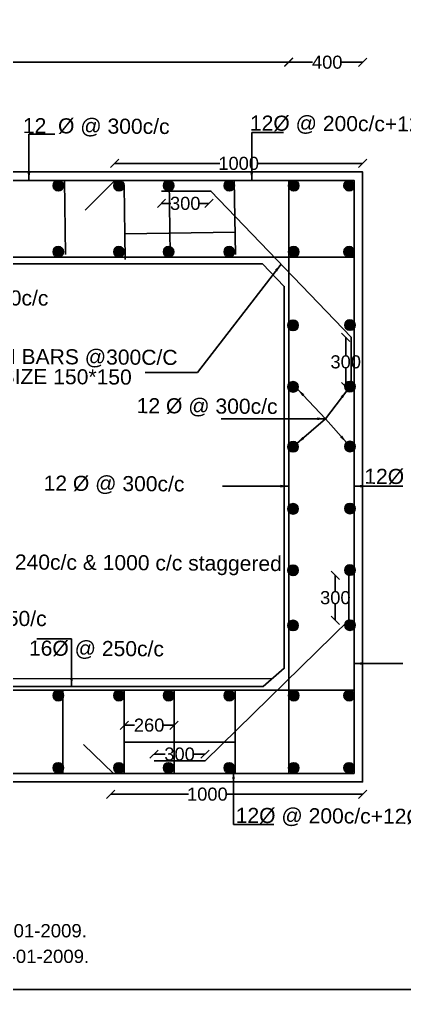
# Model space of a CAD drawing. Header units: millimetres. Extents: x 5124 to 6568637, y 2311 to 91879094.
# Drawn here: x 3734875 to 3739294, y 45933877 to 45945011 of the extents above; entities that cross this region are included whole.
import ezdxf

# ---------------------------------------------------------------- set-up
doc = ezdxf.new("R2010")
doc.units = ezdxf.units.MM
doc.header["$MEASUREMENT"] = 0
for name, color, linetype in [('DIMENSION', 7, 'Continuous'), ('DRAWING', 7, 'Continuous'), ('TEXT', 7, 'Continuous')]:
    doc.layers.add(name, color=color, linetype=linetype)
doc.styles.get("Standard").update_dxf_attribs({"font": 'arial.ttf', "height": 150})
doc.dimstyles.get("Standard").update_dxf_attribs({"dimtxt": 200, "dimasz": 110, "dimexe": 0.18, "dimexo": 0.0625, "dimgap": 0.09, "dimtad": 0, "dimtih": 1, "dimtoh": 1, "dimdec": 0, "dimzin": 0, "dimdsep": 46, "dimtxsty": 'Standard', "dimblk": 'OBLIQUE', "dimcen": 0.09, "dimse1": 1, "dimse2": 1, "dimadec": 0, "dimazin": 0, "dimtfac": 1, "dimtdec": 0, "dimtofl": 0, "dimtmove": 0, "dimatfit": 3, "dimfxl": 1, "dimtolj": 1, "dimtzin": 0, "dimarcsym": 0})

# ---------------------------------------------------------------- blocks, each defined once
blk = doc.blocks.new('_Oblique')
at = {"color": 0, "linetype": 'ByBlock', "lineweight": -2}
blk.add_line((-0.5, -0.5), (0.5, 0.5), dxfattribs=at)
blk = doc.blocks.new('*D99')
at = {"layer": 'Defpoints', "color": 0}
for p in [(3737965, 45944521), (3737965, 45943162), (3731090, 45943132)]:
    blk.add_point(p, dxfattribs=at)
at = {"layer": 'DIMENSION', "color": 0, "lineweight": -2}
for p, q in [((3731090, 45944521), (3734302, 45944521)), ((3737965, 45944521), (3734752, 45944521))]:
    blk.add_line(p, q, dxfattribs=at)
at = {"layer": 'DIMENSION', "color": 0, "lineweight": -2, "xscale": 95, "yscale": 95, "zscale": 95, "rotation": 180}
blk.add_blockref('_Oblique', (3731090, 45944521), dxfattribs=at)
at = {"layer": 'DIMENSION', "color": 0, "lineweight": -2, "xscale": 95, "yscale": 95, "zscale": 95}
blk.add_blockref('_Oblique', (3737965, 45944521), dxfattribs=at)
at = {"layer": 'DIMENSION', "color": 0, "insert": (3734527, 45944521), "char_height": 150, "attachment_point": 5}
blk.add_mtext('\\A1;2000', dxfattribs=at)
blk = doc.blocks.new('*D112')
at = {"layer": 'Defpoints', "color": 0}
for p in [(3736505, 45943041), (3737049, 45943041), (3737049, 45942899)]:
    blk.add_point(p, dxfattribs=at)
at = {"layer": 'DIMENSION', "color": 0, "lineweight": -2}
for p, q in [((3736505, 45942899), (3736612, 45942899)), ((3737049, 45942899), (3736943, 45942899))]:
    blk.add_line(p, q, dxfattribs=at)
at = {"layer": 'DIMENSION', "color": 0, "lineweight": -2, "xscale": 95, "yscale": 95, "zscale": 95, "rotation": 180}
blk.add_blockref('_Oblique', (3736505, 45942899), dxfattribs=at)
at = {"layer": 'DIMENSION', "color": 0, "lineweight": -2, "xscale": 95, "yscale": 95, "zscale": 95}
blk.add_blockref('_Oblique', (3737049, 45942899), dxfattribs=at)
at = {"layer": 'DIMENSION', "color": 0, "insert": (3736777, 45942899), "char_height": 150, "attachment_point": 5}
blk.add_mtext('\\A1;300', dxfattribs=at)
blk = doc.blocks.new('*D113')
at = {"layer": 'Defpoints', "color": 0}
for p in [(3738812, 45943358), (3735968, 45943162), (3738812, 45943102)]:
    blk.add_point(p, dxfattribs=at)
at = {"layer": 'DIMENSION', "color": 0, "lineweight": -2}
for p, q in [((3735968, 45943358), (3737173, 45943358)), ((3738812, 45943358), (3737607, 45943358))]:
    blk.add_line(p, q, dxfattribs=at)
at = {"layer": 'DIMENSION', "color": 0, "lineweight": -2, "xscale": 95, "yscale": 95, "zscale": 95, "rotation": 180}
blk.add_blockref('_Oblique', (3735968, 45943358), dxfattribs=at)
at = {"layer": 'DIMENSION', "color": 0, "lineweight": -2, "xscale": 95, "yscale": 95, "zscale": 95}
blk.add_blockref('_Oblique', (3738812, 45943358), dxfattribs=at)
at = {"layer": 'DIMENSION', "color": 0, "insert": (3737390, 45943358), "char_height": 150, "attachment_point": 5}
blk.add_mtext('\\A1;1000', dxfattribs=at)
blk = doc.blocks.new('*D114')
at = {"layer": 'Defpoints', "color": 0}
for p in [(3738681, 45941363), (3738618, 45940797), (3738667, 45940797)]:
    blk.add_point(p, dxfattribs=at)
at = {"layer": 'DIMENSION', "color": 0, "lineweight": -2}
for p, q in [((3738618, 45941363), (3738618, 45941156)), ((3738618, 45940797), (3738618, 45941003))]:
    blk.add_line(p, q, dxfattribs=at)
at = {"layer": 'DIMENSION', "color": 0, "lineweight": -2, "xscale": 95, "yscale": 95, "zscale": 95}
for p, rotation in [((3738618, 45941363), 90), ((3738618, 45940797), 270)]:
    blk.add_blockref('_Oblique', p, dxfattribs=dict(at, rotation=rotation))
at = {"layer": 'DIMENSION', "color": 0, "insert": (3738618, 45941080), "char_height": 150, "attachment_point": 5}
blk.add_mtext('\\A1;300', dxfattribs=at)
blk = doc.blocks.new('*D115')
at = {"layer": 'Defpoints', "color": 0}
for p in [(3738499, 45938632), (3738667, 45938632), (3738656, 45938116)]:
    blk.add_point(p, dxfattribs=at)
at = {"layer": 'DIMENSION', "color": 0, "lineweight": -2}
for p, q in [((3738499, 45938632), (3738499, 45938451)), ((3738499, 45938116), (3738499, 45938297))]:
    blk.add_line(p, q, dxfattribs=at)
at = {"layer": 'DIMENSION', "color": 0, "lineweight": -2, "xscale": 95, "yscale": 95, "zscale": 95}
for p, rotation in [((3738499, 45938632), 90), ((3738499, 45938116), 270)]:
    blk.add_blockref('_Oblique', p, dxfattribs=dict(at, rotation=rotation))
at = {"layer": 'DIMENSION', "color": 0, "insert": (3738499, 45938374), "char_height": 150, "attachment_point": 5}
blk.add_mtext('\\A1;300', dxfattribs=at)
blk = doc.blocks.new('*D116')
at = {"layer": 'Defpoints', "color": 0}
for p in [(3736420, 45936579), (3736420, 45936503), (3737005, 45936503)]:
    blk.add_point(p, dxfattribs=at)
at = {"layer": 'DIMENSION', "color": 0, "lineweight": -2}
for p, q in [((3736420, 45936579), (3736547, 45936579)), ((3737005, 45936579), (3736878, 45936579))]:
    blk.add_line(p, q, dxfattribs=at)
at = {"layer": 'DIMENSION', "color": 0, "lineweight": -2, "xscale": 95, "yscale": 95, "zscale": 95, "rotation": 180}
blk.add_blockref('_Oblique', (3736420, 45936579), dxfattribs=at)
at = {"layer": 'DIMENSION', "color": 0, "lineweight": -2, "xscale": 95, "yscale": 95, "zscale": 95}
blk.add_blockref('_Oblique', (3737005, 45936579), dxfattribs=at)
at = {"layer": 'DIMENSION', "color": 0, "insert": (3736712, 45936579), "char_height": 150, "attachment_point": 5}
blk.add_mtext('\\A1;300', dxfattribs=at)
blk = doc.blocks.new('*D117')
at = {"layer": 'Defpoints', "color": 0}
for p in [(3735922, 45936358), (3738812, 45936260), (3738812, 45936119)]:
    blk.add_point(p, dxfattribs=at)
at = {"layer": 'DIMENSION', "color": 0, "lineweight": -2}
for p, q in [((3735922, 45936119), (3736814, 45936119)), ((3738812, 45936119), (3737248, 45936119))]:
    blk.add_line(p, q, dxfattribs=at)
at = {"layer": 'DIMENSION', "color": 0, "lineweight": -2, "xscale": 95, "yscale": 95, "zscale": 95, "rotation": 180}
blk.add_blockref('_Oblique', (3735922, 45936119), dxfattribs=at)
at = {"layer": 'DIMENSION', "color": 0, "lineweight": -2, "xscale": 95, "yscale": 95, "zscale": 95}
blk.add_blockref('_Oblique', (3738812, 45936119), dxfattribs=at)
at = {"layer": 'DIMENSION', "color": 0, "insert": (3737031, 45936119), "char_height": 150, "attachment_point": 5}
blk.add_mtext('\\A1;1000', dxfattribs=at)
blk = doc.blocks.new('*D125')
at = {"layer": 'Defpoints', "color": 0}
for p in [(3738812, 45944519), (3738812, 45944204), (3737965, 45943162)]:
    blk.add_point(p, dxfattribs=at)
at = {"layer": 'DIMENSION', "color": 0, "lineweight": -2}
for p, q in [((3737965, 45944519), (3738238, 45944519)), ((3738812, 45944519), (3738575, 45944519))]:
    blk.add_line(p, q, dxfattribs=at)
at = {"layer": 'DIMENSION', "color": 0, "lineweight": -2, "xscale": 95, "yscale": 95, "zscale": 95, "rotation": 180}
blk.add_blockref('_Oblique', (3737965, 45944519), dxfattribs=at)
at = {"layer": 'DIMENSION', "color": 0, "lineweight": -2, "xscale": 95, "yscale": 95, "zscale": 95}
blk.add_blockref('_Oblique', (3738812, 45944519), dxfattribs=at)
at = {"layer": 'DIMENSION', "color": 0, "insert": (3738406, 45944519), "char_height": 150, "attachment_point": 5}
blk.add_mtext('\\A1;400', dxfattribs=at)
blk = doc.blocks.new('*D126')
at = {"layer": 'Defpoints', "color": 0}
for p in [(3736078, 45936911), (3736648, 45936911), (3736648, 45936911)]:
    blk.add_point(p, dxfattribs=at)
at = {"layer": 'DRAWING', "color": 0, "lineweight": -2}
for p, q in [((3736078, 45936911), (3736196, 45936911)), ((3736648, 45936911), (3736530, 45936911))]:
    blk.add_line(p, q, dxfattribs=at)
at = {"layer": 'DRAWING', "color": 0, "lineweight": -2, "xscale": 95, "yscale": 95, "zscale": 95, "rotation": 180}
blk.add_blockref('_Oblique', (3736078, 45936911), dxfattribs=at)
at = {"layer": 'DRAWING', "color": 0, "lineweight": -2, "xscale": 95, "yscale": 95, "zscale": 95}
blk.add_blockref('_Oblique', (3736648, 45936911), dxfattribs=at)
at = {"layer": 'DRAWING', "color": 0, "insert": (3736363, 45936911), "char_height": 150, "attachment_point": 5}
blk.add_mtext('\\A1;260', dxfattribs=at)

msp = doc.modelspace()

# ---------------------------------------------------------------- hatches: boundary and pattern name
at = {"layer": 'DRAWING'}
h = msp.add_hatch(dxfattribs=at)
h.set_pattern_fill('ANSI31', color=256, scale=0.786381, style=0)
h.set_pattern_definition([(45, (908975.7486, 9812835.92813), (-0.06950690418946, 0.06950690418946), [])])
h.paths.add_polyline_path([(3735379.7, 45943103, 0.9586945), (3735260.8, 45943108), (3735260.8, 45943098, 0.9586945)])
h = msp.add_hatch(dxfattribs=at)
h.set_pattern_fill('ANSI31', color=256, scale=0.786381, style=0)
h.set_pattern_definition([(45, (909672.29806, 9812835.92813), (-0.06950690418946, 0.06950690418946), [])])
h.paths.add_polyline_path([(3736076.3, 45943103, 0.9586945), (3735957.4, 45943108), (3735957.4, 45943098, 0.9586945)])
h = msp.add_hatch(dxfattribs=at)
h.set_pattern_fill('ANSI31', color=256, scale=0.786381, style=0)
h.set_pattern_definition([(45, (910241.92721, 9812835.92813), (-0.06950690418946, 0.06950690418946), [])])
h.paths.add_polyline_path([(3736645.9, 45943103, 0.9586945), (3736527, 45943108), (3736527, 45943098, 0.9586945)])
h = msp.add_hatch(dxfattribs=at)
h.set_pattern_fill('ANSI31', color=256, scale=0.786381, style=0)
h.set_pattern_definition([(45, (910937.13241, 9812835.92813), (-0.06950690418946, 0.06950690418946), [])])
h.paths.add_polyline_path([(3737341.1, 45943103, 0.9586945), (3737222.2, 45943108), (3737222.2, 45943098, 0.9586945)])
h = msp.add_hatch(dxfattribs=at)
h.set_pattern_fill('ANSI31', color=256, scale=0.786381, style=0)
h.set_pattern_definition([(45, (911677.70631, 9812835.92813), (-0.06950690418946, 0.06950690418946), [])])
h.paths.add_polyline_path([(3738081.7, 45943103, 0.9586945), (3737962.8, 45943108), (3737962.8, 45943098, 0.9586945)])
h = msp.add_hatch(dxfattribs=at)
h.set_pattern_fill('ANSI31', color=256, scale=0.786381, style=0)
h.set_pattern_definition([(45, (912311.85982, 9812835.92813), (-0.06950690418946, 0.06950690418946), [])])
h.paths.add_polyline_path([(3738715.9, 45943103, 0.9586945), (3738596.9, 45943108), (3738596.9, 45943098, 0.9586945)])
h = msp.add_hatch(dxfattribs=at)
h.set_pattern_fill('ANSI31', color=256, scale=0.786381, style=0)
h.set_pattern_definition([(45, (908975.7486, 9812077.96464), (-0.06950690418946, 0.06950690418946), [])])
h.paths.add_polyline_path([(3735379.7, 45942345, 0.9586945), (3735260.8, 45942350), (3735260.8, 45942340, 0.9586945)])
h = msp.add_hatch(dxfattribs=at)
h.set_pattern_fill('ANSI31', color=256, scale=0.786381, style=0)
h.set_pattern_definition([(45, (909672.29806, 9812077.96464), (-0.06950690418946, 0.06950690418946), [])])
h.paths.add_polyline_path([(3736076.3, 45942345, 0.9586945), (3735957.4, 45942350), (3735957.4, 45942340, 0.9586945)])
h = msp.add_hatch(dxfattribs=at)
h.set_pattern_fill('ANSI31', color=256, scale=0.786381, style=0)
h.set_pattern_definition([(45, (910241.92721, 9812077.96464), (-0.06950690418946, 0.06950690418946), [])])
h.paths.add_polyline_path([(3736645.9, 45942345, 0.9586945), (3736527, 45942350), (3736527, 45942340, 0.9586945)])
h = msp.add_hatch(dxfattribs=at)
h.set_pattern_fill('ANSI31', color=256, scale=0.786381, style=0)
h.set_pattern_definition([(45, (910937.13241, 9812077.96464), (-0.06950690418946, 0.06950690418946), [])])
h.paths.add_polyline_path([(3737341.1, 45942345, 0.9586945), (3737222.2, 45942350), (3737222.2, 45942340, 0.9586945)])
h = msp.add_hatch(dxfattribs=at)
h.set_pattern_fill('ANSI31', color=256, scale=0.786381, style=0)
h.set_pattern_definition([(45, (911677.70631, 9812077.96464), (-0.06950690418946, 0.06950690418946), [])])
h.paths.add_polyline_path([(3738081.7, 45942345, 0.9586945), (3737962.8, 45942350), (3737962.8, 45942340, 0.9586945)])
h = msp.add_hatch(dxfattribs=at)
h.set_pattern_fill('ANSI31', color=256, scale=0.786381, style=0)
h.set_pattern_definition([(45, (912311.85982, 9812077.96464), (-0.06950690418946, 0.06950690418946), [])])
h.paths.add_polyline_path([(3738715.9, 45942345, 0.9586945), (3738596.9, 45942350), (3738596.9, 45942340, 0.9586945)])
h = msp.add_hatch(dxfattribs=at)
h.set_pattern_fill('ANSI31', color=256, scale=0.786381, style=0)
h.set_pattern_definition([(45, (911669.17396, 9811233.05966), (-0.06950690418946, 0.06950690418946), [])])
h.paths.add_polyline_path([(3738073.2, 45941500.1, 0.9586945), (3737954.3, 45941505.1), (3737954.3, 45941495.1, 0.9586945)])
h = msp.add_hatch(dxfattribs=at)
h.set_pattern_fill('ANSI31', color=256, scale=0.786381, style=0)
h.set_pattern_definition([(45, (912322.63031, 9811236.07273), (-0.06950690418946, 0.06950690418946), [])])
h.paths.add_polyline_path([(3738726.6, 45941503.1, 0.9586945), (3738607.7, 45941508.2), (3738607.7, 45941498.1, 0.9586945)])
h = msp.add_hatch(dxfattribs=at)
h.set_pattern_fill('ANSI31', color=256, scale=0.786381, style=0)
h.set_pattern_definition([(45, (911669.17396, 9810526.96347), (-0.06950690418946, 0.06950690418946), [])])
h.paths.add_polyline_path([(3738073.2, 45940794, 0.9586945), (3737954.3, 45940799), (3737954.3, 45940789, 0.9586945)])
h = msp.add_hatch(dxfattribs=at)
h.set_pattern_fill('ANSI31', color=256, scale=0.786381, style=0)
h.set_pattern_definition([(45, (912322.63031, 9810529.97654), (-0.06950690418946, 0.06950690418946), [])])
h.paths.add_polyline_path([(3738726.6, 45940797, 0.9586945), (3738607.7, 45940802.1), (3738607.7, 45940792, 0.9586945)])
h = msp.add_hatch(dxfattribs=at)
h.set_pattern_fill('ANSI31', color=256, scale=0.786381, style=0)
h.set_pattern_definition([(45, (911669.17396, 9809839.20542), (-0.06950690418946, 0.06950690418946), [])])
h.paths.add_polyline_path([(3738073.2, 45940106.3, 0.9586945), (3737954.3, 45940111.3), (3737954.3, 45940101.2, 0.9586945)])
h = msp.add_hatch(dxfattribs=at)
h.set_pattern_fill('ANSI31', color=256, scale=0.786381, style=0)
h.set_pattern_definition([(45, (912322.63031, 9809842.21848), (-0.06950690418946, 0.06950690418946), [])])
h.paths.add_polyline_path([(3738726.6, 45940109.3, 0.9586945), (3738607.7, 45940114.3), (3738607.7, 45940104.3, 0.9586945)])
h = msp.add_hatch(dxfattribs=at)
h.set_pattern_fill('ANSI31', color=256, scale=0.786381, style=0)
h.set_pattern_definition([(45, (911669.17396, 9809127.44674), (-0.06950690418946, 0.06950690418946), [])])
h.paths.add_polyline_path([(3738073.2, 45939394.5, 0.9586945), (3737954.3, 45939399.5), (3737954.3, 45939389.5, 0.9586945)])
h = msp.add_hatch(dxfattribs=at)
h.set_pattern_fill('ANSI31', color=256, scale=0.786381, style=0)
h.set_pattern_definition([(45, (912322.63031, 9809130.45981), (-0.06950690418946, 0.06950690418946), [])])
h.paths.add_polyline_path([(3738726.6, 45939397.5, 0.9586945), (3738607.7, 45939402.5), (3738607.7, 45939392.5, 0.9586945)])
h = msp.add_hatch(dxfattribs=at)
h.set_pattern_fill('ANSI31', color=256, scale=0.786381, style=0)
h.set_pattern_definition([(45, (911669.17396, 9808421.4025), (-0.06950690418946, 0.06950690418946), [])])
h.paths.add_polyline_path([(3738073.2, 45938688.5, 0.9586945), (3737954.3, 45938693.5), (3737954.3, 45938683.4, 0.9586945)])
h = msp.add_hatch(dxfattribs=at)
h.set_pattern_fill('ANSI31', color=256, scale=0.786381, style=0)
h.set_pattern_definition([(45, (912322.63031, 9808424.41556), (-0.06950690418946, 0.06950690418946), [])])
h.paths.add_polyline_path([(3738726.6, 45938691.5, 0.9586945), (3738607.7, 45938696.5), (3738607.7, 45938686.5, 0.9586945)])
h = msp.add_hatch(dxfattribs=at)
h.set_pattern_fill('ANSI31', color=256, scale=0.786381, style=0)
h.set_pattern_definition([(45, (911669.17396, 9807788.65885), (-0.06950690418946, 0.06950690418946), [])])
h.paths.add_polyline_path([(3738073.2, 45938055.7, 0.9586945), (3737954.3, 45938060.7), (3737954.3, 45938050.7, 0.9586945)])
h = msp.add_hatch(dxfattribs=at)
h.set_pattern_fill('ANSI31', color=256, scale=0.786381, style=0)
h.set_pattern_definition([(45, (912322.63031, 9807791.67192), (-0.06950690418946, 0.06950690418946), [])])
h.paths.add_polyline_path([(3738726.6, 45938058.7, 0.9586945), (3738607.7, 45938063.8), (3738607.7, 45938053.7, 0.9586945)])
h = msp.add_hatch(dxfattribs=at)
h.set_pattern_fill('ANSI31', color=256, scale=0.786381, style=0)
h.set_pattern_definition([(45, (908975.7486, 9806983.44321), (-0.06950690418946, 0.06950690418946), [])])
h.paths.add_polyline_path([(3735379.7, 45937250.5, 0.9586945), (3735260.8, 45937255.5), (3735260.8, 45937245.5, 0.9586945)])
h = msp.add_hatch(dxfattribs=at)
h.set_pattern_fill('ANSI31', color=256, scale=0.786381, style=0)
h.set_pattern_definition([(45, (909672.29806, 9806983.44321), (-0.06950690418946, 0.06950690418946), [])])
h.paths.add_polyline_path([(3736076.3, 45937250.5, 0.9586945), (3735957.4, 45937255.5), (3735957.4, 45937245.5, 0.9586945)])
h = msp.add_hatch(dxfattribs=at)
h.set_pattern_fill('ANSI31', color=256, scale=0.786381, style=0)
h.set_pattern_definition([(45, (910241.92721, 9806983.44321), (-0.06950690418946, 0.06950690418946), [])])
h.paths.add_polyline_path([(3736645.9, 45937250.5, 0.9586945), (3736527, 45937255.5), (3736527, 45937245.5, 0.9586945)])
h = msp.add_hatch(dxfattribs=at)
h.set_pattern_fill('ANSI31', color=256, scale=0.786381, style=0)
h.set_pattern_definition([(45, (910937.13241, 9806983.44321), (-0.06950690418946, 0.06950690418946), [])])
h.paths.add_polyline_path([(3737341.1, 45937250.5, 0.9586945), (3737222.2, 45937255.5), (3737222.2, 45937245.5, 0.9586945)])
h = msp.add_hatch(dxfattribs=at)
h.set_pattern_fill('ANSI31', color=256, scale=0.786381, style=0)
h.set_pattern_definition([(45, (911677.70631, 9806983.44321), (-0.06950690418946, 0.06950690418946), [])])
h.paths.add_polyline_path([(3738081.7, 45937250.5, 0.9586945), (3737962.8, 45937255.5), (3737962.8, 45937245.5, 0.9586945)])
h = msp.add_hatch(dxfattribs=at)
h.set_pattern_fill('ANSI31', color=256, scale=0.786381, style=0)
h.set_pattern_definition([(45, (912311.85982, 9806983.44321), (-0.06950690418946, 0.06950690418946), [])])
h.paths.add_polyline_path([(3738715.9, 45937250.5, 0.9586945), (3738596.9, 45937255.5), (3738596.9, 45937245.5, 0.9586945)])
h = msp.add_hatch(dxfattribs=at)
h.set_pattern_fill('ANSI31', color=256, scale=0.786381, style=0)
h.set_pattern_definition([(45, (908975.7486, 9806153.65551), (-0.06950690418946, 0.06950690418946), [])])
h.paths.add_polyline_path([(3735379.7, 45936420.7, 0.9586945), (3735260.8, 45936425.7), (3735260.8, 45936415.7, 0.9586945)])
h = msp.add_hatch(dxfattribs=at)
h.set_pattern_fill('ANSI31', color=256, scale=0.786381, style=0)
h.set_pattern_definition([(45, (909672.29806, 9806153.65551), (-0.06950690418946, 0.06950690418946), [])])
h.paths.add_polyline_path([(3736076.3, 45936420.7, 0.9586945), (3735957.4, 45936425.7), (3735957.4, 45936415.7, 0.9586945)])
h = msp.add_hatch(dxfattribs=at)
h.set_pattern_fill('ANSI31', color=256, scale=0.786381, style=0)
h.set_pattern_definition([(45, (910241.92721, 9806153.65551), (-0.06950690418946, 0.06950690418946), [])])
h.paths.add_polyline_path([(3736645.9, 45936420.7, 0.9586945), (3736527, 45936425.7), (3736527, 45936415.7, 0.9586945)])
h = msp.add_hatch(dxfattribs=at)
h.set_pattern_fill('ANSI31', color=256, scale=0.786381, style=0)
h.set_pattern_definition([(45, (910937.13241, 9806153.65551), (-0.06950690418946, 0.06950690418946), [])])
h.paths.add_polyline_path([(3737341.1, 45936420.7, 0.9586945), (3737222.2, 45936425.7), (3737222.2, 45936415.7, 0.9586945)])
h = msp.add_hatch(dxfattribs=at)
h.set_pattern_fill('ANSI31', color=256, scale=0.786381, style=0)
h.set_pattern_definition([(45, (911677.70631, 9806153.65551), (-0.06950690418946, 0.06950690418946), [])])
h.paths.add_polyline_path([(3738081.7, 45936420.7, 0.9586945), (3737962.8, 45936425.7), (3737962.8, 45936415.7, 0.9586945)])
h = msp.add_hatch(dxfattribs=at)
h.set_pattern_fill('ANSI31', color=256, scale=0.786381, style=0)
h.set_pattern_definition([(45, (912311.85982, 9806153.65551), (-0.06950690418946, 0.06950690418946), [])])
h.paths.add_polyline_path([(3738715.9, 45936420.7, 0.9586945), (3738596.9, 45936425.7), (3738596.9, 45936415.7, 0.9586945)])

# ---------------------------------------------------------------- linework, layer by layer
at = {"layer": 'DIMENSION'}
for points in [[(3722643.9, 45943260.8), (3738812, 45943260.8), (3738812, 45936259.7), (3722643.9, 45936259.7)], [(3722742.3, 45943162.4), (3738713.6, 45943162.4), (3738713.6, 45936358.1), (3722742.3, 45936358.1)]]:
    msp.add_lwpolyline(points, close=True, dxfattribs=at)
for points in [[(3735390.5, 45943162.4), (3735402.7, 45942314.3)], [(3735967.6, 45943162.4), (3735627.5, 45942821)], [(3736591.1, 45943162.4), (3736603.2, 45942314.3)], [(3737340.3, 45943162.4), (3737352.5, 45942314.3)], [(3737964.8, 45943162.4), (3737964.8, 45936358.1)], [(3736076.3, 45943103), (3736088.4, 45942254.9)], [(3736084.2, 45942551.9), (3737348.8, 45942570)], [(3722742.3, 45942282.4), (3738713.6, 45942282.4)], [(3722742.3, 45937312.7), (3738713.6, 45937312.7)], [(3735373.7, 45937314.5), (3735373.7, 45936360)], [(3736077.6, 45937314.5), (3736077.6, 45936360)], [(3736648.4, 45937314.5), (3736648.4, 45936360)], [(3737350.7, 45937314.5), (3737350.7, 45936360)], [(3735953.5, 45936358.1), (3735608.3, 45936688.9)], [(3736077.6, 45936717.8), (3737350.7, 45936717.8)]]:
    msp.add_lwpolyline(points, dxfattribs=at)
at = {"layer": 'DRAWING'}
msp.add_lwpolyline([(3718709.2, 45956144.9), (3749680.8, 45956144.9), (3749680.8, 45933876.9), (3718709.2, 45933876.9)], close=True, dxfattribs=at)
for points in [[(3736505.2, 45943040.6), (3737049.3, 45943040.6), (3737072.5, 45943040.6), (3738680.7, 45941362.6), (3738680.7, 45940828)], [(3731462.1, 45942207.7), (3737662.1, 45942207.4), (3737913.2, 45941946.2), (3737913.2, 45937564.6), (3737671, 45937354.7), (3731311.5, 45937354.7), (3731126.3, 45937529.7), (3731173.6, 45941905.1), (3731462.1, 45942207.7)], [(3738655.6, 45938711.9), (3738655.6, 45938116), (3737004.6, 45936503.1), (3736419.9, 45936503.1)], [(3731218.9, 45937442.2), (3737778.1, 45937447.5)]]:
    msp.add_lwpolyline(points, dxfattribs=at)
for centre in [(3735320.2, 45943103), (3736016.7, 45943103), (3736586.4, 45943103), (3737281.6, 45943103), (3738022.1, 45943103), (3738656.3, 45943103), (3735320.2, 45942345), (3736016.7, 45942345), (3736586.4, 45942345), (3737281.6, 45942345), (3738022.1, 45942345), (3738656.3, 45942345), (3738013.6, 45941500.1), (3738667.1, 45941503.1), (3738013.6, 45940794), (3738667.1, 45940797), (3738013.6, 45940106.3), (3738667.1, 45940109.3), (3738013.6, 45939394.5), (3738667.1, 45939397.5), (3738013.6, 45938688.5), (3738667.1, 45938691.5), (3738013.6, 45938055.7), (3738667.1, 45938058.7), (3735320.2, 45937250.5), (3736016.7, 45937250.5), (3736586.4, 45937250.5), (3737281.6, 45937250.5), (3738022.1, 45937250.5), (3738656.3, 45937250.5), (3735320.2, 45936420.7), (3736016.7, 45936420.7), (3736586.4, 45936420.7), (3737281.6, 45936420.7), (3738022.1, 45936420.7), (3738656.3, 45936420.7)]:
    msp.add_circle(centre, 59.6, dxfattribs=at)

# ---------------------------------------------------------------- texts
for s, p in [('12  Ø @ 300c/c ', (3734914.4, 45943705.8)), ('12Ø @ 200c/c+12Ø @ 300c/c', (3737518.8, 45943735.6)), ('16Ø @ 250c/c ', (3733658.6, 45941735.1)), ('12TOR HAUNCH BARS @300C/C', (3732951.6, 45941067.4)), (' HAUNCH SIZE 150*150', (3733490.4, 45940835.5)), ('12 Ø @ 300c/c ', (3736220, 45940492.6)), ('12Ø @ 200c/c ', (3738831, 45939681.7)), ('12 Ø @ 300c/c ', (3735152, 45939603.3)), ('8Ø-2L @ 240c/c & 1000 c/c staggered ', (3733771.1, 45938704.3)), ('12  Ø @ 250/c ', (3733624.8, 45938057.2)), ('16Ø @ 250c/c ', (3734984, 45937710.1)), ('12Ø @ 200c/c+12Ø @ 300c/c', (3737355.8, 45935790.8))]:
    msp.add_text(s, height=173.004, rotation=359.65712, dxfattribs=at).set_placement(p)
at = {"layer": 'TEXT', "char_height": 152.552, "attachment_point": 1}
for s, insert, width in [('DR.NO ENC/TGP/SKHT/DW/7/2009 DT:19-01-2009. ', (3730651.8, 45934629), 5156.892), ('DR.NO ENC/TGP/SKHT/DW/7/3-2009 DT:19-01-2009. ', (3730488.4, 45934335.2), 5596.525)]:
    msp.add_mtext(s, dxfattribs=dict(at, insert=insert, width=width))

# ---------------------------------------------------------------- dimensions: what is measured, and where the dimension line sits
at = {"layer": 'DIMENSION'}
for base, p1, p2, text, picture, middle in [((3737964.8, 45944520.9), (3731089.6, 45943131.5), (3737964.8, 45943162.4), '2000', '*D99', (3734527.2, 45944520.9)), ((3738812, 45943357.9), (3735967.6, 45943162.4), (3738812, 45943102.3), '1000', '*D113', (3737389.8, 45943357.9)), ((3737049.3, 45942899.1), (3736505.2, 45943040.6), (3737049.3, 45943040.6), '300', '*D112', (3736777.3, 45942899.1)), ((3736419.9, 45936578.6), (3737004.6, 45936503.1), (3736419.9, 45936503.1), '300', '*D116', (3736712.3, 45936578.6))]:
    dim = msp.add_linear_dim(base=base, p1=p1, p2=p2, text=text, dimstyle='Standard', override={"dimasz": 95, "dimfxl": 2000, "dimarcsym": 1}, dxfattribs=at)
    dim.commit()
    dim.dimension.update_dxf_attribs({"geometry": picture, "text_midpoint": middle})
for base, p1, p2, text, picture, middle in [((3738812, 45944519.3), (3737964.8, 45943162.4), (3738812, 45944203.7), '400', '*D125', (3738406.3, 45944519.3)), ((3738812, 45936119.1), (3735921.6, 45936358.1), (3738812, 45936259.7), '1000', '*D117', (3737030.8, 45936119.1))]:
    dim = msp.add_linear_dim(base=base, p1=p1, p2=p2, text=text, dimstyle='Standard', override={"dimasz": 95, "dimfxl": 2000, "dimarcsym": 1}, dxfattribs=at)
    dim.commit()
    dim.dimension.update_dxf_attribs({"geometry": picture, "text_midpoint": middle, "dimtype": 160})
for base, p1, p2, picture, middle in [((3738617.9, 45940797), (3738680.7, 45941362.6), (3738667.1, 45940797), '*D114', (3738617.9, 45941079.8)), ((3738498.9, 45938631.9), (3738655.6, 45938116), (3738667.1, 45938631.9), '*D115', (3738498.9, 45938373.9))]:
    dim = msp.add_linear_dim(base=base, p1=p1, p2=p2, angle=90, text='300', dimstyle='Standard', override={"dimasz": 95, "dimfxl": 2000, "dimarcsym": 1}, dxfattribs=at)
    dim.commit()
    dim.dimension.update_dxf_attribs({"geometry": picture, "text_midpoint": middle})
at = {"layer": 'DRAWING'}
dim = msp.add_linear_dim(base=(3736648.4, 45936911.2), p1=(3736077.6, 45936911.2), p2=(3736648.4, 45936911.2), text='260', dimstyle='Standard', override={"dimasz": 95, "dimfxl": 2000, "dimarcsym": 1}, dxfattribs=at)
dim.commit()
dim.dimension.update_dxf_attribs({"geometry": '*D126', "text_midpoint": (3736363, 45936911.2)})

# ---------------------------------------------------------------- leaders
for points in [[(3737539.6, 45943162.4), (3737539.6, 45943713.6), (3737904.8, 45943713.6)], [(3734983.8, 45943162.4), (3734983.8, 45943693.8), (3735280.1, 45943693.8)], [(3737876.6, 45942201.6), (3736916.4, 45940959.3), (3736317, 45940959.3)], [(3738066.9, 45940767.5), (3738386.9, 45940428.2)], [(3738631, 45940749.6), (3738386.9, 45940428.2)], [(3738386.9, 45940428.2), (3737190.4, 45940428.2)], [(3738058.7, 45940145.2), (3738386.9, 45940428.2)], [(3738627.7, 45940154), (3738386.9, 45940428.2)], [(3737964.8, 45939654.4), (3737203.2, 45939654.4)], [(3738713.6, 45939654.4), (3739274.6, 45939654.4)], [(3735473.2, 45937354.7), (3735473.2, 45937901.9), (3735073.6, 45937901.9)], [(3738713.6, 45937618.7), (3739274.6, 45937618.7)], [(3737331, 45936387.5), (3737331, 45935772.7), (3737791.7, 45935772.7)]]:
    msp.add_leader(points, dimstyle='Standard', override={"dimasz": 95, "dimgap": 0.09, "dimtad": 0, "dimfxl": 2000, "dimarcsym": 1}, dxfattribs=at)

doc.saveas('drawing.dxf')
